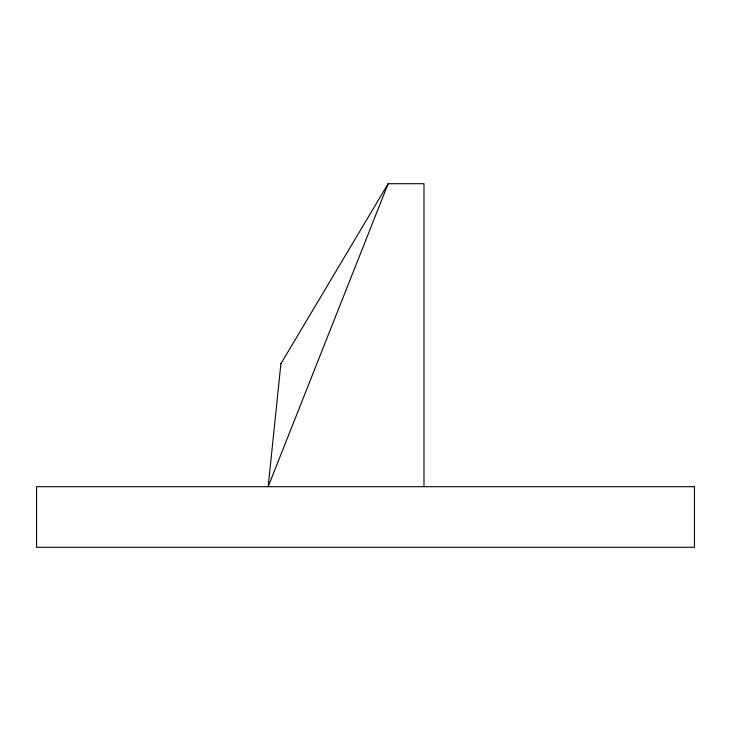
<?xml version="1.0" encoding="UTF-8"?>
<svg xmlns="http://www.w3.org/2000/svg" width="731" height="731" viewBox="0 0 731 731"><rect width="100%" height="100%" fill="white"/><g stroke="black" fill="none" stroke-linecap="round" stroke-linejoin="round"><path stroke-width="1.1" d="M387.43 185.875L388.152 183.709L423.989 183.709L423.989 486.691M280.896 363.727L268.167 486.691L388.152 183.709L280.896 363.727M694.45 486.691L36.55 486.691L36.55 547.291L694.45 547.291L694.45 486.691"/></g></svg>
